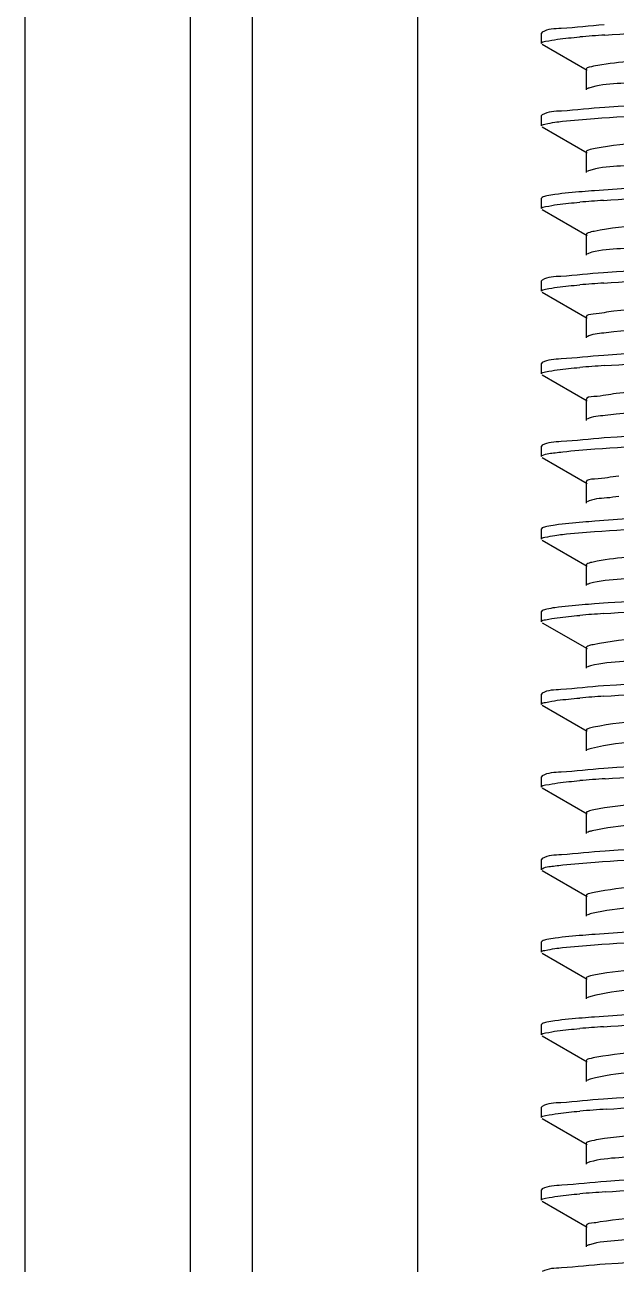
# Model space of a CAD drawing. Extents: x 1382187 to 1725648, y 860327 to 1571294.
# Drawn here: x 1506559.6 to 1506730, y 1249408 to 1249765.2 of the extents above; entities that cross this region are included whole.
import ezdxf

# ---------------------------------------------------------------- set-up
doc = ezdxf.new("R2010")
doc.units = 0
doc.header["$LTSCALE"] = 1000
doc.header["$MEASUREMENT"] = 0

msp = doc.modelspace()

# ---------------------------------------------------------------- linework, layer by layer
at = {"linetype": 'Continuous'}
for p, q in [((1506559.63, 1253335.18), (1506559.63, 1248594.16)), ((1506607.26, 1253335.18), (1506607.26, 1248594.16)), ((1506625.12, 1253335.18), (1506625.12, 1248594.16)), ((1506672.74, 1253335.18), (1506672.74, 1248594.16)), ((1506708.69, 1249763.09), (1506708.46, 1249762.83)), ((1506708.46, 1249759.85), (1506708.46, 1249762.83)), ((1506708.46, 1249759.85), (1506708.46, 1249762.83)), ((1506708.69, 1249759.59), (1506721.61, 1249752.11)), ((1506721.35, 1249752.41), (1506721.35, 1249746.46)), ((1506708.69, 1249739.28), (1506708.46, 1249739.02)), ((1506708.46, 1249736.04), (1506708.46, 1249739.02)), ((1506708.46, 1249736.04), (1506708.46, 1249739.02)), ((1506708.69, 1249735.78), (1506721.61, 1249728.3)), ((1506721.35, 1249728.6), (1506721.35, 1249722.64)), ((1506722.05, 1249723.14), (1506721.61, 1249722.95)), ((1506708.69, 1249715.46), (1506708.46, 1249715.2)), ((1506708.46, 1249712.23), (1506708.46, 1249715.2)), ((1506708.46, 1249712.23), (1506708.46, 1249715.2)), ((1506708.69, 1249711.96), (1506721.61, 1249704.48)), ((1506721.35, 1249704.78), (1506721.35, 1249698.83)), ((1506722.01, 1249699.31), (1506721.61, 1249699.13)), ((1506708.69, 1249691.65), (1506708.46, 1249691.39)), ((1506708.46, 1249688.41), (1506708.46, 1249691.39)), ((1506708.46, 1249688.41), (1506708.46, 1249691.39)), ((1506708.69, 1249688.15), (1506721.61, 1249680.67)), ((1506721.35, 1249680.97), (1506721.35, 1249675.02)), ((1506708.69, 1249667.84), (1506708.46, 1249667.58)), ((1506708.46, 1249664.6), (1506708.46, 1249667.58)), ((1506708.46, 1249664.6), (1506708.46, 1249667.58)), ((1506708.69, 1249664.34), (1506721.61, 1249656.86)), ((1506721.35, 1249657.16), (1506721.35, 1249651.21)), ((1506708.69, 1249644.02), (1506708.46, 1249643.76)), ((1506708.46, 1249640.79), (1506708.46, 1249643.76)), ((1506708.46, 1249640.79), (1506708.46, 1249643.76)), ((1506708.69, 1249640.53), (1506721.61, 1249633.04)), ((1506721.35, 1249633.35), (1506721.35, 1249627.39)), ((1506708.69, 1249620.21), (1506708.46, 1249619.95)), ((1506708.46, 1249616.97), (1506708.46, 1249619.95)), ((1506708.46, 1249616.97), (1506708.46, 1249619.95)), ((1506708.69, 1249616.71), (1506721.61, 1249609.23)), ((1506721.35, 1249609.53), (1506721.35, 1249603.58)), ((1506708.69, 1249596.4), (1506708.46, 1249596.14)), ((1506708.46, 1249593.16), (1506708.46, 1249596.14)), ((1506708.46, 1249593.16), (1506708.46, 1249596.14)), ((1506708.69, 1249592.9), (1506721.61, 1249585.42)), ((1506721.35, 1249585.72), (1506721.35, 1249579.77)), ((1506708.69, 1249572.59), (1506708.46, 1249572.33)), ((1506708.46, 1249569.35), (1506708.46, 1249572.33)), ((1506708.46, 1249569.35), (1506708.46, 1249572.33)), ((1506708.69, 1249569.09), (1506721.61, 1249561.61)), ((1506721.35, 1249561.91), (1506721.35, 1249555.95)), ((1506708.69, 1249548.77), (1506708.46, 1249548.51)), ((1506708.46, 1249545.54), (1506708.46, 1249548.51)), ((1506708.46, 1249545.54), (1506708.46, 1249548.51)), ((1506708.69, 1249545.28), (1506721.61, 1249537.79)), ((1506721.35, 1249538.09), (1506721.35, 1249532.14)), ((1506708.69, 1249524.96), (1506708.46, 1249524.7)), ((1506708.46, 1249521.72), (1506708.46, 1249524.7)), ((1506708.46, 1249521.72), (1506708.46, 1249524.7)), ((1506708.69, 1249521.46), (1506721.61, 1249513.98)), ((1506721.35, 1249514.28), (1506721.35, 1249508.33)), ((1506708.69, 1249501.15), (1506708.46, 1249500.89)), ((1506708.46, 1249497.91), (1506708.46, 1249500.89)), ((1506708.46, 1249497.91), (1506708.46, 1249500.89)), ((1506708.69, 1249497.65), (1506721.61, 1249490.17)), ((1506721.35, 1249490.47), (1506721.35, 1249484.52)), ((1506708.69, 1249477.34), (1506708.46, 1249477.07)), ((1506708.46, 1249474.1), (1506708.46, 1249477.07)), ((1506708.46, 1249474.1), (1506708.46, 1249477.07)), ((1506708.69, 1249473.84), (1506721.61, 1249466.35)), ((1506721.35, 1249466.66), (1506721.35, 1249460.7)), ((1506708.69, 1249453.52), (1506708.46, 1249453.26)), ((1506708.46, 1249450.28), (1506708.46, 1249453.26)), ((1506708.46, 1249450.28), (1506708.46, 1249453.26)), ((1506708.69, 1249450.02), (1506721.61, 1249442.54)), ((1506721.35, 1249442.84), (1506721.35, 1249436.89)), ((1506708.69, 1249429.71), (1506708.46, 1249429.45)), ((1506708.46, 1249426.47), (1506708.46, 1249429.45)), ((1506708.46, 1249426.47), (1506708.46, 1249429.45)), ((1506708.69, 1249426.21), (1506721.61, 1249418.73)), ((1506721.35, 1249419.03), (1506721.35, 1249413.08))]:
    msp.add_line(p, q, dxfattribs=at)
for centre, radius, start, end in [((1506754.22, 1249348.5), 414.65, 93.7954, 94.806), ((1506753.68, 1249307.6), 407.91, 93.8436, 94.8035), ((1506753.75, 1249282.91), 408.78, 93.8362, 94.8047), ((1506753.93, 1249256.92), 410.97, 93.8204, 94.8056), ((1506753.68, 1249188.54), 407.9, 93.8437, 94.8034), ((1506753.75, 1249163.89), 408.74, 93.8366, 94.8046), ((1506754.37, 1249132.26), 416.58, 93.7887, 94.801), ((1506753.68, 1249069.48), 407.89, 93.8438, 94.8034), ((1506754.81, 1249031.4), 422.21, 93.753, 94.8001), ((1506754.38, 1249013.01), 416.76, 93.7875, 94.801)]:
    msp.add_arc(centre, radius, start, end, dxfattribs=at)
for points, knots in [([(1506726.77, 1249762.24), (1506738.06, 1249763), (1506789.46, 1249765.47), (1506840.92, 1249766.67), (1506880.96, 1249769.39)], [0, 0, 0, 0, 0.21997, 1, 1, 1, 1]), ([(1506726.55, 1249765.2), (1506722.42, 1249764.92), (1506716.62, 1249764.12), (1506710.3, 1249764.01), (1506708.69, 1249763.09)], [0, 0, 0, 0, 0.690434, 1, 1, 1, 1]), ([(1506881.79, 1249763.09), (1506871.65, 1249761.62), (1506836.49, 1249760.03), (1506790.57, 1249757.9), (1506748.43, 1249755.56), (1506731.08, 1249754.54), (1506724.69, 1249753.49)], [0, 0, 0, 0, 0.195214, 0.66949, 0.876579, 1, 1, 1, 1]), ([(1506708.46, 1249759.85), (1506708.46, 1249760.29), (1506710.75, 1249760.57), (1506711.91, 1249760.88), (1506713.07, 1249761.03)], [0, 0, 0, 0, 0.271456, 1, 1, 1, 1]), ([(1506881.79, 1249757.14), (1506870.8, 1249755.55), (1506842.09, 1249754.37), (1506804.62, 1249752.45), (1506770.65, 1249750.84), (1506748.71, 1249749.79), (1506733.04, 1249748.39), (1506724.71, 1249747.86), (1506722.1, 1249746.97)], [0, 0, 0, 0, 0.2081, 0.537452, 0.703534, 0.845734, 0.94828, 1, 1, 1, 1]), ([(1506724.69, 1249753.49), (1506723.85, 1249753.35), (1506722.94, 1249753.14), (1506721.35, 1249752.74), (1506721.35, 1249752.41)], [0, 0, 0, 0, 0.718866, 1, 1, 1, 1]), ([(1506880.96, 1249748.55), (1506869.72, 1249747.79), (1506818.32, 1249745.31), (1506766.87, 1249744.11), (1506726.77, 1249741.4)], [0, 0, 0, 0, 0.218927, 1, 1, 1, 1]), ([(1506722.1, 1249746.97), (1506722, 1249746.93), (1506721.84, 1249746.87), (1506721.68, 1249746.8), (1506721.61, 1249746.76)], [0, 0, 0, 0, 0.55363, 1, 1, 1, 1]), ([(1506723.73, 1249738.21), (1506735.22, 1249739.06), (1506788.6, 1249741.66), (1506842.05, 1249742.7), (1506883.85, 1249745.78)], [0, 0, 0, 0, 0.21564, 1, 1, 1, 1]), ([(1506726.77, 1249741.4), (1506722.58, 1249741.12), (1506716.72, 1249740.31), (1506710.32, 1249740.21), (1506708.69, 1249739.28)], [0, 0, 0, 0, 0.690663, 1, 1, 1, 1]), ([(1506708.46, 1249736.04), (1506708.46, 1249736.41), (1506710.38, 1249736.73), (1506711.39, 1249736.99), (1506712.37, 1249737.13)], [0, 0, 0, 0, 0.274278, 1, 1, 1, 1]), ([(1506712.37, 1249737.13), (1506713.09, 1249737.23), (1506716.87, 1249737.69), (1506720.66, 1249737.99), (1506723.73, 1249738.21)], [0, 0, 0, 0, 0.191483, 1, 1, 1, 1]), ([(1506882.3, 1249739.35), (1506872.16, 1249737.79), (1506845.15, 1249736.66), (1506801.85, 1249734.51), (1506759.35, 1249732.16), (1506733.31, 1249731.28), (1506723.95, 1249729.55)], [0, 0, 0, 0, 0.194105, 0.509785, 0.82001, 1, 1, 1, 1]), ([(1506882.3, 1249733.4), (1506871.48, 1249731.73), (1506842.79, 1249730.63), (1506805.28, 1249728.66), (1506771.02, 1249727.05), (1506748.85, 1249725.99), (1506733.05, 1249724.56), (1506724.65, 1249724.06), (1506722.05, 1249723.14)], [0, 0, 0, 0, 0.204575, 0.534732, 0.702004, 0.845303, 0.948449, 1, 1, 1, 1]), ([(1506723.95, 1249729.55), (1506723.29, 1249729.43), (1506722.55, 1249729.26), (1506721.35, 1249728.87), (1506721.35, 1249728.6)], [0, 0, 0, 0, 0.712667, 1, 1, 1, 1]), ([(1506883.85, 1249724.94), (1506872.39, 1249724.1), (1506819.01, 1249721.5), (1506765.56, 1249720.44), (1506723.73, 1249717.38)], [0, 0, 0, 0, 0.215051, 1, 1, 1, 1]), ([(1506726.34, 1249714.59), (1506737.62, 1249715.36), (1506789.21, 1249717.84), (1506840.86, 1249719.03), (1506881.09, 1249721.77)], [0, 0, 0, 0, 0.219067, 1, 1, 1, 1]), ([(1506712.37, 1249716.29), (1506711.57, 1249716.18), (1506710.34, 1249715.97), (1506709.08, 1249715.69), (1506708.69, 1249715.46)], [0, 0, 0, 0, 0.643579, 1, 1, 1, 1]), ([(1506723.73, 1249717.38), (1506722.56, 1249717.29), (1506718.77, 1249717), (1506714.98, 1249716.66), (1506712.37, 1249716.29)], [0, 0, 0, 0, 0.307323, 1, 1, 1, 1]), ([(1506882.78, 1249715.62), (1506872.74, 1249713.96), (1506845.63, 1249712.92), (1506802.05, 1249710.71), (1506759.21, 1249708.29), (1506732.97, 1249707.51), (1506723.66, 1249705.68)], [0, 0, 0, 0, 0.1914, 0.508904, 0.82143, 1, 1, 1, 1]), ([(1506708.46, 1249712.23), (1506708.46, 1249712.66), (1506710.74, 1249712.94), (1506711.89, 1249713.26), (1506713.03, 1249713.4)], [0, 0, 0, 0, 0.271597, 1, 1, 1, 1]), ([(1506882.78, 1249709.66), (1506872.13, 1249707.91), (1506843.48, 1249706.91), (1506805.95, 1249704.87), (1506771.42, 1249703.25), (1506749.01, 1249702.2), (1506733.08, 1249700.73), (1506724.6, 1249700.26), (1506722.01, 1249699.31)], [0, 0, 0, 0, 0.200932, 0.531835, 0.700309, 0.844745, 0.948548, 1, 1, 1, 1]), ([(1506723.66, 1249705.68), (1506723.07, 1249705.57), (1506722.4, 1249705.42), (1506721.35, 1249705.03), (1506721.35, 1249704.78)], [0, 0, 0, 0, 0.709469, 1, 1, 1, 1]), ([(1506881.09, 1249700.94), (1506869.81, 1249700.17), (1506818.22, 1249697.68), (1506766.57, 1249696.49), (1506726.34, 1249693.75)], [0, 0, 0, 0, 0.219037, 1, 1, 1, 1]), ([(1506726.4, 1249690.78), (1506737.68, 1249691.55), (1506789.22, 1249694.03), (1506840.82, 1249695.22), (1506881.01, 1249697.95)], [0, 0, 0, 0, 0.219143, 1, 1, 1, 1]), ([(1506726.34, 1249693.75), (1506722.25, 1249693.47), (1506716.52, 1249692.68), (1506710.28, 1249692.57), (1506708.69, 1249691.65)], [0, 0, 0, 0, 0.690196, 1, 1, 1, 1]), ([(1506883.23, 1249691.88), (1506874.48, 1249690.33), (1506850.3, 1249689.37), (1506810.21, 1249687.13), (1506767.71, 1249685.23), (1506740.42, 1249683.85), (1506729.28, 1249682.65)], [0, 0, 0, 0, 0.172879, 0.468878, 0.781995, 1, 1, 1, 1]), ([(1506708.46, 1249688.41), (1506708.46, 1249688.84), (1506710.73, 1249689.13), (1506711.88, 1249689.44), (1506713.02, 1249689.59)], [0, 0, 0, 0, 0.271633, 1, 1, 1, 1]), ([(1506883.23, 1249685.93), (1506874.48, 1249684.38), (1506850.3, 1249683.42), (1506810.21, 1249681.18), (1506767.71, 1249679.28), (1506740.42, 1249677.89), (1506729.28, 1249676.69)], [0, 0, 0, 0, 0.172879, 0.468878, 0.781995, 1, 1, 1, 1]), ([(1506729.28, 1249682.65), (1506727.3, 1249682.44), (1506725.41, 1249681.85), (1506721.35, 1249681.7), (1506721.35, 1249680.97)], [0, 0, 0, 0, 0.733223, 1, 1, 1, 1]), ([(1506729.28, 1249676.69), (1506728.32, 1249676.59), (1506725.78, 1249676.21), (1506723.02, 1249676.14), (1506721.61, 1249675.32)], [0, 0, 0, 0, 0.372684, 1, 1, 1, 1]), ([(1506881.01, 1249677.12), (1506869.73, 1249676.35), (1506818.19, 1249673.87), (1506766.59, 1249672.68), (1506726.4, 1249669.94)], [0, 0, 0, 0, 0.219178, 1, 1, 1, 1]), ([(1506726.54, 1249666.97), (1506737.83, 1249667.74), (1506789.3, 1249670.22), (1506840.83, 1249671.41), (1506880.96, 1249674.14)], [0, 0, 0, 0, 0.219437, 1, 1, 1, 1]), ([(1506726.4, 1249669.94), (1506722.3, 1249669.66), (1506716.55, 1249668.87), (1506710.29, 1249668.76), (1506708.69, 1249667.84)], [0, 0, 0, 0, 0.690275, 1, 1, 1, 1]), ([(1506708.46, 1249664.6), (1506708.46, 1249665.03), (1506710.73, 1249665.32), (1506711.88, 1249665.63), (1506713.03, 1249665.78)], [0, 0, 0, 0, 0.271588, 1, 1, 1, 1]), ([(1506883.65, 1249668.14), (1506875.19, 1249666.53), (1506851.39, 1249665.67), (1506811.66, 1249663.36), (1506768.99, 1249661.49), (1506741.39, 1249660.09), (1506730, 1249658.91)], [0, 0, 0, 0, 0.167774, 0.461831, 0.776883, 1, 1, 1, 1]), ([(1506883.65, 1249662.19), (1506875.19, 1249660.57), (1506851.39, 1249659.71), (1506811.66, 1249657.41), (1506768.99, 1249655.54), (1506741.39, 1249654.13), (1506730, 1249652.96)], [0, 0, 0, 0, 0.167774, 0.461831, 0.776883, 1, 1, 1, 1]), ([(1506730, 1249658.91), (1506727.84, 1249658.69), (1506725.8, 1249658.04), (1506721.35, 1249657.95), (1506721.35, 1249657.16)], [0, 0, 0, 0, 0.734072, 1, 1, 1, 1]), ([(1506730, 1249652.96), (1506728.94, 1249652.85), (1506726.17, 1249652.44), (1506723.15, 1249652.4), (1506721.61, 1249651.51)], [0, 0, 0, 0, 0.374658, 1, 1, 1, 1]), ([(1506880.96, 1249653.3), (1506869.7, 1249652.54), (1506818.22, 1249650.06), (1506766.69, 1249648.86), (1506726.54, 1249646.14)], [0, 0, 0, 0, 0.219145, 1, 1, 1, 1]), ([(1506723.89, 1249642.97), (1506735.4, 1249643.81), (1506788.74, 1249646.41), (1506842.16, 1249647.46), (1506883.91, 1249650.53)], [0, 0, 0, 0, 0.216129, 1, 1, 1, 1]), ([(1506726.54, 1249646.14), (1506722.41, 1249645.86), (1506716.62, 1249645.05), (1506710.3, 1249644.95), (1506708.69, 1249644.02)], [0, 0, 0, 0, 0.690428, 1, 1, 1, 1]), ([(1506708.46, 1249640.79), (1506708.46, 1249640.91), (1506709.87, 1249641.8), (1506711.16, 1249641.71), (1506712.42, 1249641.88)], [0, 0, 0, 0, 0.088901, 1, 1, 1, 1]), ([(1506712.42, 1249641.88), (1506713.15, 1249641.98), (1506716.96, 1249642.45), (1506720.79, 1249642.75), (1506723.89, 1249642.97)], [0, 0, 0, 0, 0.191572, 1, 1, 1, 1]), ([(1506730.76, 1249635.17), (1506728.41, 1249634.94), (1506726.21, 1249634.22), (1506721.35, 1249634.2), (1506721.35, 1249633.35)], [0, 0, 0, 0, 0.734772, 1, 1, 1, 1]), ([(1506883.91, 1249629.7), (1506872.47, 1249628.85), (1506819.13, 1249626.25), (1506765.71, 1249625.19), (1506723.89, 1249622.14)], [0, 0, 0, 0, 0.214712, 1, 1, 1, 1]), ([(1506730.76, 1249629.22), (1506729.6, 1249629.11), (1506726.58, 1249628.67), (1506723.28, 1249628.66), (1506721.61, 1249627.69)], [0, 0, 0, 0, 0.376452, 1, 1, 1, 1]), ([(1506723.73, 1249619.15), (1506735.23, 1249619.99), (1506788.6, 1249622.59), (1506842.06, 1249623.64), (1506883.85, 1249626.72)], [0, 0, 0, 0, 0.215653, 1, 1, 1, 1]), ([(1506712.42, 1249621.05), (1506711.6, 1249620.93), (1506710.36, 1249620.72), (1506709.08, 1249620.44), (1506708.69, 1249620.21)], [0, 0, 0, 0, 0.644071, 1, 1, 1, 1]), ([(1506712.37, 1249618.06), (1506713.09, 1249618.17), (1506716.87, 1249618.63), (1506720.67, 1249618.93), (1506723.73, 1249619.15)], [0, 0, 0, 0, 0.191488, 1, 1, 1, 1]), ([(1506723.89, 1249622.14), (1506722.71, 1249622.05), (1506718.88, 1249621.75), (1506715.05, 1249621.42), (1506712.42, 1249621.05)], [0, 0, 0, 0, 0.307216, 1, 1, 1, 1]), ([(1506884.38, 1249620.67), (1506875.12, 1249618.56), (1506838.95, 1249617.87), (1506791.75, 1249615.09), (1506747.57, 1249612.52), (1506729.58, 1249611.68), (1506723.35, 1249610.37)], [0, 0, 0, 0, 0.176446, 0.666999, 0.881663, 1, 1, 1, 1]), ([(1506708.46, 1249616.97), (1506708.46, 1249617.35), (1506710.38, 1249617.67), (1506711.39, 1249617.93), (1506712.37, 1249618.06)], [0, 0, 0, 0, 0.274271, 1, 1, 1, 1]), ([(1506883.96, 1249614.62), (1506874.07, 1249612.61), (1506846.09, 1249611.99), (1506801.24, 1249609.17), (1506760.31, 1249607.77), (1506734.28, 1249605.65), (1506725.27, 1249605.04), (1506722.34, 1249604.17)], [0, 0, 0, 0, 0.18687, 0.514831, 0.834376, 0.943334, 1, 1, 1, 1]), ([(1506723.35, 1249610.37), (1506722.84, 1249610.26), (1506722.24, 1249610.13), (1506721.35, 1249609.75), (1506721.35, 1249609.53)], [0, 0, 0, 0, 0.704889, 1, 1, 1, 1]), ([(1506883.85, 1249605.88), (1506872.39, 1249605.04), (1506819.02, 1249602.43), (1506765.56, 1249601.38), (1506723.73, 1249598.31)], [0, 0, 0, 0, 0.215042, 1, 1, 1, 1]), ([(1506722.34, 1249604.17), (1506722.19, 1249604.12), (1506721.95, 1249604.04), (1506721.71, 1249603.94), (1506721.61, 1249603.88)], [0, 0, 0, 0, 0.569367, 1, 1, 1, 1]), ([(1506726.34, 1249595.52), (1506737.62, 1249596.29), (1506789.21, 1249598.78), (1506840.86, 1249599.96), (1506881.1, 1249602.71)], [0, 0, 0, 0, 0.219068, 1, 1, 1, 1]), ([(1506712.37, 1249597.23), (1506711.57, 1249597.11), (1506710.34, 1249596.9), (1506709.08, 1249596.62), (1506708.69, 1249596.4)], [0, 0, 0, 0, 0.643594, 1, 1, 1, 1]), ([(1506723.73, 1249598.31), (1506722.57, 1249598.23), (1506718.77, 1249597.93), (1506714.98, 1249597.59), (1506712.37, 1249597.23)], [0, 0, 0, 0, 0.307318, 1, 1, 1, 1]), ([(1506708.46, 1249593.16), (1506708.46, 1249593.59), (1506710.74, 1249593.88), (1506711.89, 1249594.19), (1506713.03, 1249594.34)], [0, 0, 0, 0, 0.271594, 1, 1, 1, 1]), ([(1506884.7, 1249596.93), (1506875.71, 1249594.66), (1506848.88, 1249594.46), (1506805.11, 1249591.65), (1506760.61, 1249589.22), (1506733.06, 1249588.58), (1506723.38, 1249586.56)], [0, 0, 0, 0, 0.172051, 0.492047, 0.816531, 1, 1, 1, 1]), ([(1506884.03, 1249590.83), (1506874.29, 1249588.81), (1506846.6, 1249588.21), (1506802.06, 1249585.41), (1506761.23, 1249583.95), (1506734.93, 1249581.93), (1506725.71, 1249581.25), (1506722.61, 1249580.43)], [0, 0, 0, 0, 0.184387, 0.509861, 0.829743, 0.940495, 1, 1, 1, 1]), ([(1506723.38, 1249586.56), (1506722.86, 1249586.46), (1506722.26, 1249586.32), (1506721.35, 1249585.94), (1506721.35, 1249585.72)], [0, 0, 0, 0, 0.705216, 1, 1, 1, 1]), ([(1506722.61, 1249580.43), (1506722.41, 1249580.38), (1506722.07, 1249580.28), (1506721.74, 1249580.14), (1506721.61, 1249580.07)], [0, 0, 0, 0, 0.58242, 1, 1, 1, 1]), ([(1506881.1, 1249581.87), (1506869.81, 1249581.1), (1506818.23, 1249578.62), (1506766.57, 1249577.43), (1506726.34, 1249574.69)], [0, 0, 0, 0, 0.219029, 1, 1, 1, 1]), ([(1506726.4, 1249571.71), (1506737.68, 1249572.48), (1506789.22, 1249574.96), (1506840.82, 1249576.15), (1506881.01, 1249578.89)], [0, 0, 0, 0, 0.219138, 1, 1, 1, 1]), ([(1506726.34, 1249574.69), (1506722.25, 1249574.41), (1506716.52, 1249573.61), (1506710.28, 1249573.5), (1506708.69, 1249572.59)], [0, 0, 0, 0, 0.690195, 1, 1, 1, 1]), ([(1506884.98, 1249573.2), (1506881.98, 1249572.34), (1506872.88, 1249571.7), (1506846.74, 1249569.63), (1506805.84, 1249568.2), (1506761.12, 1249565.39), (1506733.26, 1249564.78), (1506723.44, 1249562.76)], [0, 0, 0, 0, 0.057838, 0.167543, 0.487244, 0.814181, 1, 1, 1, 1]), ([(1506708.46, 1249569.35), (1506708.46, 1249569.78), (1506710.73, 1249570.07), (1506711.88, 1249570.38), (1506713.02, 1249570.53)], [0, 0, 0, 0, 0.271633, 1, 1, 1, 1]), ([(1506884.07, 1249567.02), (1506874.47, 1249565.01), (1506847.09, 1249564.38), (1506802.78, 1249561.92), (1506758.96, 1249559.22), (1506732.06, 1249558.87), (1506722.91, 1249556.69)], [0, 0, 0, 0, 0.182223, 0.50526, 0.82533, 1, 1, 1, 1]), ([(1506723.44, 1249562.76), (1506722.91, 1249562.65), (1506722.29, 1249562.51), (1506721.35, 1249562.13), (1506721.35, 1249561.91)], [0, 0, 0, 0, 0.705925, 1, 1, 1, 1]), ([(1506881.01, 1249558.05), (1506869.73, 1249557.29), (1506818.19, 1249554.8), (1506766.59, 1249553.61), (1506726.4, 1249550.88)], [0, 0, 0, 0, 0.219177, 1, 1, 1, 1]), ([(1506722.91, 1249556.69), (1506722.65, 1249556.63), (1506722.21, 1249556.51), (1506721.77, 1249556.35), (1506721.61, 1249556.26)], [0, 0, 0, 0, 0.593796, 1, 1, 1, 1]), ([(1506726.84, 1249547.93), (1506737.98, 1249548.68), (1506788.92, 1249551.13), (1506839.93, 1249552.37), (1506879.69, 1249554.99)], [0, 0, 0, 0, 0.218817, 1, 1, 1, 1]), ([(1506726.4, 1249550.88), (1506722.3, 1249550.6), (1506716.55, 1249549.8), (1506710.29, 1249549.69), (1506708.69, 1249548.77)], [0, 0, 0, 0, 0.690271, 1, 1, 1, 1]), ([(1506876.35, 1249548.14), (1506864.72, 1249547), (1506836.92, 1249545.58), (1506794.24, 1249543.75), (1506755.03, 1249541.4), (1506731.7, 1249540.62), (1506723.52, 1249538.97)], [0, 0, 0, 0, 0.228997, 0.545176, 0.836537, 1, 1, 1, 1]), ([(1506708.46, 1249545.54), (1506708.46, 1249545.98), (1506710.82, 1249546.26), (1506712, 1249546.58), (1506713.19, 1249546.74)], [0, 0, 0, 0, 0.27108, 1, 1, 1, 1]), ([(1506876.35, 1249542.19), (1506864.57, 1249541.04), (1506836.45, 1249539.59), (1506793.39, 1249537.8), (1506754.23, 1249535.31), (1506731.02, 1249534.71), (1506723.09, 1249532.92)], [0, 0, 0, 0, 0.23121, 0.549998, 0.841262, 1, 1, 1, 1]), ([(1506723.52, 1249538.97), (1506722.97, 1249538.86), (1506722.33, 1249538.71), (1506721.35, 1249538.33), (1506721.35, 1249538.09)], [0, 0, 0, 0, 0.706927, 1, 1, 1, 1]), ([(1506723.09, 1249532.92), (1506722.79, 1249532.85), (1506722.29, 1249532.73), (1506721.79, 1249532.55), (1506721.61, 1249532.44)], [0, 0, 0, 0, 0.599352, 1, 1, 1, 1]), ([(1506879.69, 1249534.15), (1506868.4, 1249533.41), (1506817.45, 1249530.97), (1506766.44, 1249529.76), (1506726.84, 1249527.09)], [0, 0, 0, 0, 0.221759, 1, 1, 1, 1]), ([(1506723.9, 1249523.91), (1506735.41, 1249524.75), (1506788.75, 1249527.35), (1506842.17, 1249528.39), (1506883.91, 1249531.47)], [0, 0, 0, 0, 0.216148, 1, 1, 1, 1]), ([(1506726.84, 1249527.09), (1506722.64, 1249526.81), (1506716.75, 1249525.99), (1506710.33, 1249525.9), (1506708.69, 1249524.96)], [0, 0, 0, 0, 0.690689, 1, 1, 1, 1]), ([(1506708.46, 1249521.72), (1506708.46, 1249521.85), (1506709.87, 1249522.73), (1506711.16, 1249522.64), (1506712.42, 1249522.82)], [0, 0, 0, 0, 0.088892, 1, 1, 1, 1]), ([(1506712.42, 1249522.82), (1506713.15, 1249522.92), (1506716.96, 1249523.38), (1506720.8, 1249523.69), (1506723.9, 1249523.91)], [0, 0, 0, 0, 0.191574, 1, 1, 1, 1]), ([(1506877.12, 1249524.4), (1506865.63, 1249523.24), (1506837.92, 1249521.82), (1506795.17, 1249519.97), (1506755.59, 1249517.63), (1506731.95, 1249516.82), (1506723.62, 1249515.17)], [0, 0, 0, 0, 0.22522, 0.541066, 0.834324, 1, 1, 1, 1]), ([(1506723.62, 1249515.17), (1506723.04, 1249515.06), (1506722.38, 1249514.91), (1506721.35, 1249514.52), (1506721.35, 1249514.28)], [0, 0, 0, 0, 0.708145, 1, 1, 1, 1]), ([(1506877.12, 1249518.45), (1506865.37, 1249517.26), (1506837.07, 1249515.81), (1506793.63, 1249514.02), (1506754.14, 1249511.41), (1506730.73, 1249510.96), (1506722.86, 1249509.06)], [0, 0, 0, 0, 0.229214, 0.549847, 0.842959, 1, 1, 1, 1]), ([(1506722.86, 1249509.06), (1506722.61, 1249508.99), (1506722.18, 1249508.88), (1506721.77, 1249508.72), (1506721.61, 1249508.63)], [0, 0, 0, 0, 0.591731, 1, 1, 1, 1]), ([(1506883.91, 1249510.63), (1506872.48, 1249509.79), (1506819.13, 1249507.19), (1506765.72, 1249506.12), (1506723.9, 1249503.07)], [0, 0, 0, 0, 0.214698, 1, 1, 1, 1]), ([(1506723.74, 1249500.09), (1506735.23, 1249500.93), (1506788.61, 1249503.53), (1506842.06, 1249504.58), (1506883.85, 1249507.65)], [0, 0, 0, 0, 0.215666, 1, 1, 1, 1]), ([(1506712.42, 1249501.98), (1506711.6, 1249501.87), (1506710.36, 1249501.65), (1506709.08, 1249501.37), (1506708.69, 1249501.15)], [0, 0, 0, 0, 0.644088, 1, 1, 1, 1]), ([(1506723.9, 1249503.07), (1506722.72, 1249502.99), (1506718.89, 1249502.69), (1506715.06, 1249502.35), (1506712.42, 1249501.98)], [0, 0, 0, 0, 0.307214, 1, 1, 1, 1]), ([(1506708.46, 1249497.91), (1506708.46, 1249498.29), (1506710.38, 1249498.6), (1506711.39, 1249498.86), (1506712.37, 1249499)], [0, 0, 0, 0, 0.274264, 1, 1, 1, 1]), ([(1506712.37, 1249499), (1506713.09, 1249499.1), (1506716.87, 1249499.56), (1506720.67, 1249499.86), (1506723.74, 1249500.09)], [0, 0, 0, 0, 0.191492, 1, 1, 1, 1]), ([(1506877.85, 1249500.67), (1506866.61, 1249499.48), (1506839.19, 1249498.08), (1506796.62, 1249496.2), (1506756.68, 1249493.93), (1506732.65, 1249493.01), (1506724.02, 1249491.44)], [0, 0, 0, 0, 0.2201, 0.53401, 0.829213, 1, 1, 1, 1]), ([(1506877.85, 1249494.71), (1506866.15, 1249493.48), (1506837.71, 1249492.04), (1506793.95, 1249490.25), (1506754.14, 1249487.52), (1506730.5, 1249487.21), (1506722.68, 1249485.2)], [0, 0, 0, 0, 0.226945, 0.549209, 0.84423, 1, 1, 1, 1]), ([(1506724.02, 1249491.44), (1506723.35, 1249491.31), (1506722.59, 1249491.14), (1506721.35, 1249490.74), (1506721.35, 1249490.47)], [0, 0, 0, 0, 0.71294, 1, 1, 1, 1]), ([(1506883.85, 1249486.82), (1506872.39, 1249485.97), (1506819.02, 1249483.37), (1506765.57, 1249482.31), (1506723.74, 1249479.25)], [0, 0, 0, 0, 0.215033, 1, 1, 1, 1]), ([(1506722.68, 1249485.2), (1506722.47, 1249485.14), (1506722.1, 1249485.04), (1506721.75, 1249484.9), (1506721.61, 1249484.82)], [0, 0, 0, 0, 0.584772, 1, 1, 1, 1]), ([(1506726.34, 1249476.46), (1506737.62, 1249477.23), (1506789.21, 1249479.71), (1506840.86, 1249480.9), (1506881.1, 1249483.65)], [0, 0, 0, 0, 0.219069, 1, 1, 1, 1]), ([(1506712.37, 1249478.16), (1506711.57, 1249478.05), (1506710.34, 1249477.84), (1506709.08, 1249477.56), (1506708.69, 1249477.34)], [0, 0, 0, 0, 0.643609, 1, 1, 1, 1]), ([(1506723.74, 1249479.25), (1506722.57, 1249479.17), (1506718.78, 1249478.87), (1506714.98, 1249478.53), (1506712.37, 1249478.16)], [0, 0, 0, 0, 0.307313, 1, 1, 1, 1]), ([(1506878.56, 1249476.93), (1506867.56, 1249475.72), (1506840.45, 1249474.35), (1506798.08, 1249472.43), (1506757.79, 1249470.22), (1506733.38, 1249469.21), (1506724.45, 1249467.7)], [0, 0, 0, 0, 0.215, 0.526978, 0.824118, 1, 1, 1, 1]), ([(1506708.46, 1249474.1), (1506708.46, 1249474.53), (1506710.74, 1249474.82), (1506711.89, 1249475.13), (1506713.04, 1249475.28)], [0, 0, 0, 0, 0.271592, 1, 1, 1, 1]), ([(1506878.56, 1249470.98), (1506866.93, 1249469.7), (1506838.39, 1249468.26), (1506794.32, 1249466.49), (1506754.19, 1249463.62), (1506730.32, 1249463.47), (1506722.53, 1249461.35)], [0, 0, 0, 0, 0.224438, 0.548154, 0.845143, 1, 1, 1, 1]), ([(1506724.45, 1249467.7), (1506723.67, 1249467.57), (1506722.82, 1249467.37), (1506721.35, 1249466.97), (1506721.35, 1249466.66)], [0, 0, 0, 0, 0.716901, 1, 1, 1, 1]), ([(1506881.1, 1249462.81), (1506869.82, 1249462.04), (1506818.23, 1249459.55), (1506766.58, 1249458.37), (1506726.34, 1249455.62)], [0, 0, 0, 0, 0.219021, 1, 1, 1, 1]), ([(1506722.53, 1249461.35), (1506722.35, 1249461.3), (1506722.04, 1249461.2), (1506721.73, 1249461.07), (1506721.61, 1249461)], [0, 0, 0, 0, 0.578442, 1, 1, 1, 1]), ([(1506727.18, 1249452.7), (1506738.36, 1249453.45), (1506789.3, 1249455.89), (1506840.3, 1249457.12), (1506880, 1249459.76)], [0, 0, 0, 0, 0.219887, 1, 1, 1, 1]), ([(1506726.34, 1249455.62), (1506722.25, 1249455.34), (1506716.52, 1249454.55), (1506710.28, 1249454.44), (1506708.69, 1249453.52)], [0, 0, 0, 0, 0.690194, 1, 1, 1, 1]), ([(1506708.46, 1249450.28), (1506708.46, 1249450.74), (1506710.86, 1249451.01), (1506712.06, 1249451.34), (1506713.27, 1249451.49)], [0, 0, 0, 0, 0.27083, 1, 1, 1, 1]), ([(1506879.23, 1249453.19), (1506868.49, 1249451.95), (1506841.7, 1249450.61), (1506799.54, 1249448.66), (1506758.91, 1249446.51), (1506734.13, 1249445.42), (1506724.92, 1249443.96)], [0, 0, 0, 0, 0.209915, 0.519968, 0.819038, 1, 1, 1, 1]), ([(1506879.23, 1249447.24), (1506867.7, 1249445.91), (1506839.06, 1249444.57), (1506794.84, 1249442.35), (1506756.84, 1249440.83), (1506733.24, 1249438.91), (1506725.11, 1249438.28), (1506722.42, 1249437.5)], [0, 0, 0, 0, 0.221704, 0.546695, 0.845683, 0.946468, 1, 1, 1, 1]), ([(1506724.92, 1249443.96), (1506724.02, 1249443.82), (1506723.06, 1249443.59), (1506721.35, 1249443.2), (1506721.35, 1249442.84)], [0, 0, 0, 0, 0.720201, 1, 1, 1, 1]), ([(1506722.42, 1249437.5), (1506722.26, 1249437.45), (1506721.98, 1249437.37), (1506721.72, 1249437.25), (1506721.61, 1249437.19)], [0, 0, 0, 0, 0.572701, 1, 1, 1, 1]), ([(1506880, 1249438.92), (1506868.77, 1249438.18), (1506817.83, 1249435.73), (1506766.83, 1249434.51), (1506727.18, 1249431.87)], [0, 0, 0, 0, 0.220721, 1, 1, 1, 1]), ([(1506726.85, 1249428.87), (1506737.99, 1249429.62), (1506788.94, 1249432.07), (1506839.94, 1249433.3), (1506879.7, 1249435.93)], [0, 0, 0, 0, 0.218851, 1, 1, 1, 1]), ([(1506727.18, 1249431.87), (1506722.89, 1249431.58), (1506716.9, 1249430.75), (1506710.35, 1249430.66), (1506708.69, 1249429.71)], [0, 0, 0, 0, 0.691013, 1, 1, 1, 1]), ([(1506879.88, 1249429.46), (1506869.39, 1249428.19), (1506842.93, 1249426.88), (1506801, 1249424.89), (1506760.06, 1249422.79), (1506734.91, 1249421.63), (1506725.42, 1249420.23)], [0, 0, 0, 0, 0.204842, 0.512973, 0.813968, 1, 1, 1, 1]), ([(1506708.46, 1249426.47), (1506708.46, 1249426.92), (1506710.82, 1249427.19), (1506712, 1249427.52), (1506713.19, 1249427.67)], [0, 0, 0, 0, 0.271071, 1, 1, 1, 1]), ([(1506879.88, 1249423.5), (1506868.45, 1249422.12), (1506839.75, 1249420.81), (1506795.32, 1249418.54), (1506756.94, 1249417.04), (1506733.15, 1249415.07), (1506724.99, 1249414.46), (1506722.32, 1249413.66)], [0, 0, 0, 0, 0.218801, 0.544965, 0.846028, 0.947082, 1, 1, 1, 1]), ([(1506725.42, 1249420.23), (1506724.83, 1249420.14), (1506723.67, 1249419.81), (1506721.36, 1249419.85), (1506721.35, 1249419.03)], [0, 0, 0, 0, 0.421169, 1, 1, 1, 1]), ([(1506879.7, 1249415.09), (1506868.41, 1249414.34), (1506817.47, 1249411.91), (1506766.46, 1249410.7), (1506726.85, 1249408.03)], [0, 0, 0, 0, 0.221727, 1, 1, 1, 1]), ([(1506722.32, 1249413.66), (1506722.18, 1249413.62), (1506721.94, 1249413.54), (1506721.71, 1249413.43), (1506721.61, 1249413.38)], [0, 0, 0, 0, 0.567505, 1, 1, 1, 1]), ([(1506723.9, 1249404.85), (1506735.41, 1249405.69), (1506788.75, 1249408.28), (1506842.17, 1249409.33), (1506883.91, 1249412.41)], [0, 0, 0, 0, 0.216168, 1, 1, 1, 1]), ([(1506726.85, 1249408.03), (1506722.64, 1249407.75), (1506716.75, 1249406.93), (1506710.33, 1249406.84), (1506708.69, 1249405.9)], [0, 0, 0, 0, 0.690699, 1, 1, 1, 1])]:
    msp.add_open_spline(points, degree=3, knots=knots, dxfattribs=at)
for points in [[(1506713.07, 1249761.03), (1506715.2, 1249761.31), (1506717.34, 1249761.51), (1506719.48, 1249761.69)], [(1506713.03, 1249713.4), (1506715.19, 1249713.69), (1506717.36, 1249713.89), (1506719.52, 1249714.07)], [(1506713.02, 1249689.59), (1506715.18, 1249689.87), (1506717.34, 1249690.07), (1506719.51, 1249690.26)], [(1506713.03, 1249665.78), (1506715.18, 1249666.06), (1506717.34, 1249666.26), (1506719.5, 1249666.44)], [(1506713.03, 1249594.34), (1506715.19, 1249594.62), (1506717.36, 1249594.82), (1506719.52, 1249595.01)], [(1506713.02, 1249570.53), (1506715.18, 1249570.81), (1506717.35, 1249571.01), (1506719.51, 1249571.19)], [(1506713.19, 1249546.74), (1506715.29, 1249547), (1506717.39, 1249547.2), (1506719.5, 1249547.38)], [(1506713.04, 1249475.28), (1506715.19, 1249475.56), (1506717.36, 1249475.76), (1506719.52, 1249475.94)], [(1506713.27, 1249451.49), (1506715.33, 1249451.76), (1506717.41, 1249451.95), (1506719.48, 1249452.13)], [(1506713.19, 1249427.67), (1506715.29, 1249427.94), (1506717.39, 1249428.14), (1506719.5, 1249428.31)]]:
    msp.add_open_spline(points, degree=3, dxfattribs=at)

doc.saveas('drawing.dxf')
